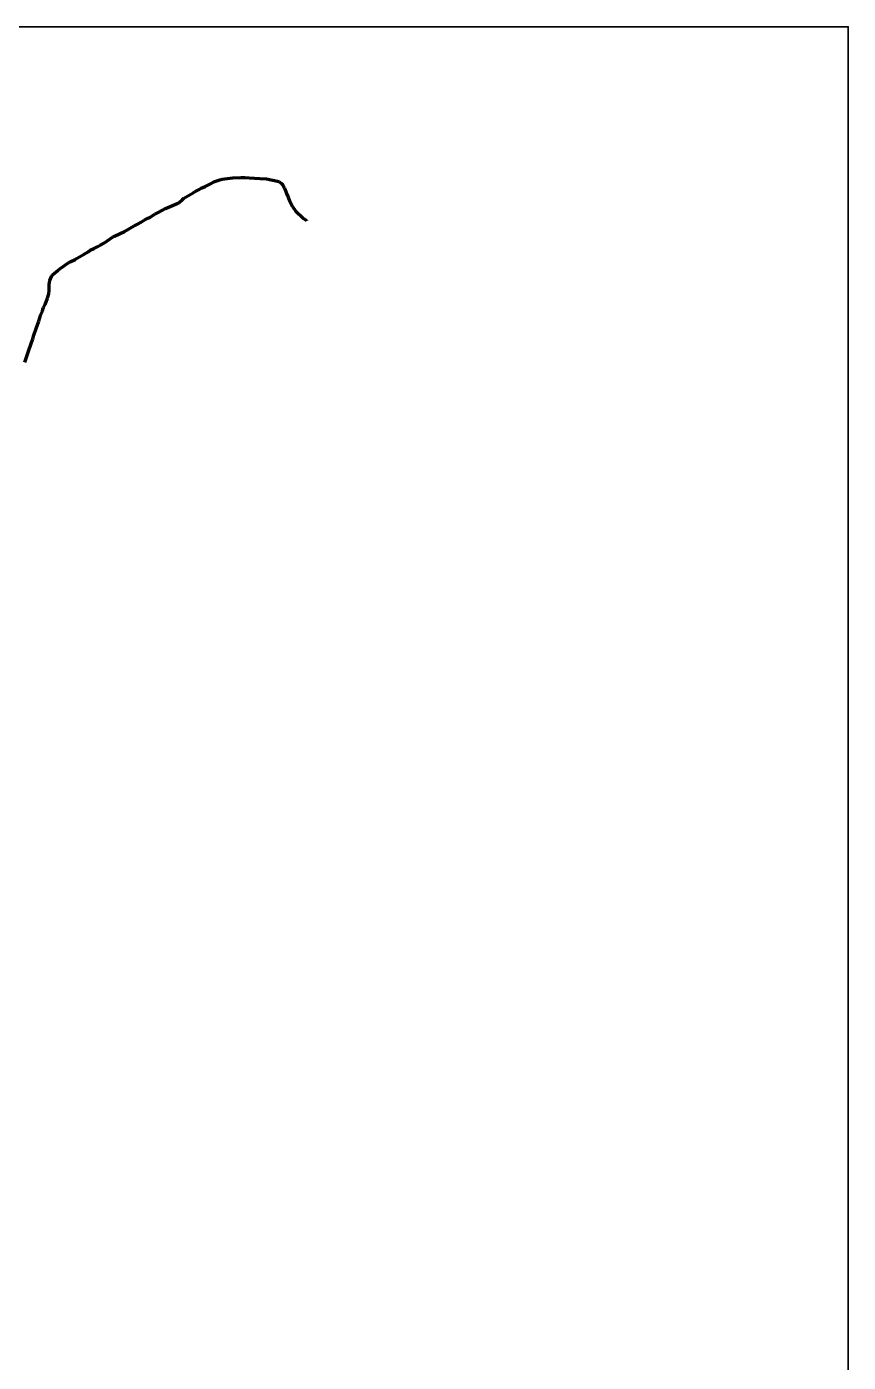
# Model space of a CAD drawing. Header units: inches. Extents: x 0 to 210, y 43 to 254.
# Drawn here: x 145.5 to 210.3, y 148.4 to 253.7 of the extents above; entities that cross this region are included whole.
import ezdxf

# ---------------------------------------------------------------- set-up
doc = ezdxf.new("R2010")
doc.units = ezdxf.units.IN
doc.header["$MEASUREMENT"] = 0
doc.layers.add('Layer 1', color=7, linetype='Continuous')

# ---------------------------------------------------------------- blocks, each defined once
blk = doc.blocks.new('block 1316')
at = {"layer": 'Layer 1', "color": 12, "lineweight": 70, "true_color": 0xcc0000}
blk.add_lwpolyline([(145.31, 227.22), (145.62, 228.16)], dxfattribs=at)
blk = doc.blocks.new('block 1317')
at = {"layer": 'Layer 1', "color": 12, "lineweight": 70, "true_color": 0xcc0000}
blk.add_lwpolyline([(145.62, 228.16), (145.94, 229.06)], dxfattribs=at)
blk = doc.blocks.new('block 1318')
at = {"layer": 'Layer 1', "color": 12, "lineweight": 70, "true_color": 0xcc0000}
blk.add_lwpolyline([(145.94, 229.06), (146.02, 229.34)], dxfattribs=at)
blk = doc.blocks.new('block 1319')
at = {"layer": 'Layer 1', "color": 12, "lineweight": 70, "true_color": 0xcc0000}
blk.add_lwpolyline([(146.02, 229.34), (146.21, 229.87)], dxfattribs=at)
blk = doc.blocks.new('block 1320')
at = {"layer": 'Layer 1', "color": 12, "lineweight": 70, "true_color": 0xcc0000}
blk.add_lwpolyline([(146.21, 229.87), (146.42, 230.45)], dxfattribs=at)
blk = doc.blocks.new('block 1321')
at = {"layer": 'Layer 1', "color": 12, "lineweight": 70, "true_color": 0xcc0000}
blk.add_lwpolyline([(146.42, 230.45), (146.59, 230.97)], dxfattribs=at)
blk = doc.blocks.new('block 1322')
at = {"layer": 'Layer 1', "color": 12, "lineweight": 70, "true_color": 0xcc0000}
blk.add_lwpolyline([(146.59, 230.97), (146.71, 231.22)], dxfattribs=at)
blk = doc.blocks.new('block 1323')
at = {"layer": 'Layer 1', "color": 12, "lineweight": 70, "true_color": 0xcc0000}
blk.add_lwpolyline([(146.71, 231.22), (146.74, 231.38)], dxfattribs=at)
blk = doc.blocks.new('block 1324')
at = {"layer": 'Layer 1', "color": 12, "lineweight": 70, "true_color": 0xcc0000}
blk.add_lwpolyline([(146.74, 231.38), (146.8, 231.51)], dxfattribs=at)
blk = doc.blocks.new('block 1325')
at = {"layer": 'Layer 1', "color": 12, "lineweight": 70, "true_color": 0xcc0000}
blk.add_lwpolyline([(146.8, 231.51), (146.91, 231.76)], dxfattribs=at)
blk = doc.blocks.new('block 1326')
at = {"layer": 'Layer 1', "color": 12, "lineweight": 70, "true_color": 0xcc0000}
blk.add_lwpolyline([(146.91, 231.76), (147.09, 232.26)], dxfattribs=at)
blk = doc.blocks.new('block 1327')
at = {"layer": 'Layer 1', "color": 12, "lineweight": 70, "true_color": 0xcc0000}
blk.add_lwpolyline([(147.09, 232.26), (147.2, 232.6)], dxfattribs=at)
blk = doc.blocks.new('block 1328')
at = {"layer": 'Layer 1', "color": 12, "lineweight": 70, "true_color": 0xcc0000}
blk.add_lwpolyline([(147.2, 232.6), (147.23, 232.86)], dxfattribs=at)
blk = doc.blocks.new('block 1329')
at = {"layer": 'Layer 1', "color": 12, "lineweight": 70, "true_color": 0xcc0000}
blk.add_lwpolyline([(147.23, 232.86), (147.23, 233.01)], dxfattribs=at)
blk = doc.blocks.new('block 1330')
at = {"layer": 'Layer 1', "color": 12, "lineweight": 70, "true_color": 0xcc0000}
blk.add_lwpolyline([(147.23, 233.01), (147.24, 233.34)], dxfattribs=at)
blk = doc.blocks.new('block 1331')
at = {"layer": 'Layer 1', "color": 12, "lineweight": 70, "true_color": 0xcc0000}
blk.add_lwpolyline([(147.24, 233.34), (147.3, 233.66)], dxfattribs=at)
blk = doc.blocks.new('block 1332')
at = {"layer": 'Layer 1', "color": 12, "lineweight": 70, "true_color": 0xcc0000}
blk.add_lwpolyline([(147.3, 233.66), (147.42, 233.96)], dxfattribs=at)
blk = doc.blocks.new('block 1333')
at = {"layer": 'Layer 1', "color": 12, "lineweight": 70, "true_color": 0xcc0000}
blk.add_lwpolyline([(147.42, 233.96), (147.5, 234.09)], dxfattribs=at)
blk = doc.blocks.new('block 1334')
at = {"layer": 'Layer 1', "color": 12, "lineweight": 70, "true_color": 0xcc0000}
blk.add_lwpolyline([(147.5, 234.09), (147.95, 234.46)], dxfattribs=at)
blk = doc.blocks.new('block 1335')
at = {"layer": 'Layer 1', "color": 12, "lineweight": 70, "true_color": 0xcc0000}
blk.add_lwpolyline([(147.95, 234.46), (148.07, 234.56)], dxfattribs=at)
blk = doc.blocks.new('block 1336')
at = {"layer": 'Layer 1', "color": 12, "lineweight": 70, "true_color": 0xcc0000}
blk.add_lwpolyline([(148.07, 234.56), (148.78, 235.07)], dxfattribs=at)
blk = doc.blocks.new('block 1337')
at = {"layer": 'Layer 1', "color": 12, "lineweight": 70, "true_color": 0xcc0000}
blk.add_lwpolyline([(148.78, 235.07), (148.9, 235.11)], dxfattribs=at)
blk = doc.blocks.new('block 1338')
at = {"layer": 'Layer 1', "color": 12, "lineweight": 70, "true_color": 0xcc0000}
blk.add_lwpolyline([(148.9, 235.11), (149.28, 235.3)], dxfattribs=at)
blk = doc.blocks.new('block 1339')
at = {"layer": 'Layer 1', "color": 12, "lineweight": 70, "true_color": 0xcc0000}
blk.add_lwpolyline([(149.28, 235.3), (149.4, 235.38)], dxfattribs=at)
blk = doc.blocks.new('block 1340')
at = {"layer": 'Layer 1', "color": 12, "lineweight": 70, "true_color": 0xcc0000}
blk.add_lwpolyline([(149.4, 235.38), (150, 235.74)], dxfattribs=at)
blk = doc.blocks.new('block 1341')
at = {"layer": 'Layer 1', "color": 12, "lineweight": 70, "true_color": 0xcc0000}
blk.add_lwpolyline([(150, 235.74), (150.31, 235.92)], dxfattribs=at)
blk = doc.blocks.new('block 1342')
at = {"layer": 'Layer 1', "color": 12, "lineweight": 70, "true_color": 0xcc0000}
blk.add_lwpolyline([(150.31, 235.92), (150.48, 236.04)], dxfattribs=at)
blk = doc.blocks.new('block 1343')
at = {"layer": 'Layer 1', "color": 12, "lineweight": 70, "true_color": 0xcc0000}
blk.add_lwpolyline([(150.48, 236.04), (150.75, 236.17)], dxfattribs=at)
blk = doc.blocks.new('block 1344')
at = {"layer": 'Layer 1', "color": 12, "lineweight": 70, "true_color": 0xcc0000}
blk.add_lwpolyline([(150.75, 236.17), (151.07, 236.32)], dxfattribs=at)
blk = doc.blocks.new('block 1345')
at = {"layer": 'Layer 1', "color": 12, "lineweight": 70, "true_color": 0xcc0000}
blk.add_lwpolyline([(151.07, 236.32), (151.25, 236.45)], dxfattribs=at)
blk = doc.blocks.new('block 1346')
at = {"layer": 'Layer 1', "color": 12, "lineweight": 70, "true_color": 0xcc0000}
blk.add_lwpolyline([(151.25, 236.45), (151.61, 236.61)], dxfattribs=at)
blk = doc.blocks.new('block 1347')
at = {"layer": 'Layer 1', "color": 12, "lineweight": 70, "true_color": 0xcc0000}
blk.add_lwpolyline([(151.61, 236.61), (152.24, 237.07)], dxfattribs=at)
blk = doc.blocks.new('block 1348')
at = {"layer": 'Layer 1', "color": 12, "lineweight": 70, "true_color": 0xcc0000}
blk.add_lwpolyline([(152.24, 237.07), (152.39, 237.15)], dxfattribs=at)
blk = doc.blocks.new('block 1349')
at = {"layer": 'Layer 1', "color": 12, "lineweight": 70, "true_color": 0xcc0000}
blk.add_lwpolyline([(152.39, 237.15), (153.18, 237.51)], dxfattribs=at)
blk = doc.blocks.new('block 1350')
at = {"layer": 'Layer 1', "color": 12, "lineweight": 70, "true_color": 0xcc0000}
blk.add_lwpolyline([(153.18, 237.51), (153.93, 237.95)], dxfattribs=at)
blk = doc.blocks.new('block 1351')
at = {"layer": 'Layer 1', "color": 12, "lineweight": 70, "true_color": 0xcc0000}
blk.add_lwpolyline([(153.93, 237.95), (154.21, 238.1)], dxfattribs=at)
blk = doc.blocks.new('block 1352')
at = {"layer": 'Layer 1', "color": 12, "lineweight": 70, "true_color": 0xcc0000}
blk.add_lwpolyline([(154.21, 238.1), (154.48, 238.26)], dxfattribs=at)
blk = doc.blocks.new('block 1353')
at = {"layer": 'Layer 1', "color": 12, "lineweight": 70, "true_color": 0xcc0000}
blk.add_lwpolyline([(154.48, 238.26), (154.74, 238.42)], dxfattribs=at)
blk = doc.blocks.new('block 1354')
at = {"layer": 'Layer 1', "color": 12, "lineweight": 70, "true_color": 0xcc0000}
blk.add_lwpolyline([(154.74, 238.42), (155.03, 238.56)], dxfattribs=at)
blk = doc.blocks.new('block 1355')
at = {"layer": 'Layer 1', "color": 12, "lineweight": 70, "true_color": 0xcc0000}
blk.add_lwpolyline([(155.03, 238.56), (155.18, 238.63)], dxfattribs=at)
blk = doc.blocks.new('block 1356')
at = {"layer": 'Layer 1', "color": 12, "lineweight": 70, "true_color": 0xcc0000}
blk.add_lwpolyline([(155.18, 238.63), (155.45, 238.8)], dxfattribs=at)
blk = doc.blocks.new('block 1357')
at = {"layer": 'Layer 1', "color": 12, "lineweight": 70, "true_color": 0xcc0000}
blk.add_lwpolyline([(155.45, 238.8), (155.58, 238.87)], dxfattribs=at)
blk = doc.blocks.new('block 1358')
at = {"layer": 'Layer 1', "color": 12, "lineweight": 70, "true_color": 0xcc0000}
blk.add_lwpolyline([(155.58, 238.87), (155.83, 239)], dxfattribs=at)
blk = doc.blocks.new('block 1359')
at = {"layer": 'Layer 1', "color": 12, "lineweight": 70, "true_color": 0xcc0000}
blk.add_lwpolyline([(155.83, 239), (156.4, 239.32)], dxfattribs=at)
blk = doc.blocks.new('block 1360')
at = {"layer": 'Layer 1', "color": 12, "lineweight": 70, "true_color": 0xcc0000}
blk.add_lwpolyline([(156.4, 239.32), (156.95, 239.56)], dxfattribs=at)
blk = doc.blocks.new('block 1361')
at = {"layer": 'Layer 1', "color": 12, "lineweight": 70, "true_color": 0xcc0000}
blk.add_lwpolyline([(156.95, 239.56), (157.32, 239.73)], dxfattribs=at)
blk = doc.blocks.new('block 1362')
at = {"layer": 'Layer 1', "color": 12, "lineweight": 70, "true_color": 0xcc0000}
blk.add_lwpolyline([(157.32, 239.73), (157.45, 239.78)], dxfattribs=at)
blk = doc.blocks.new('block 1363')
at = {"layer": 'Layer 1', "color": 12, "lineweight": 70, "true_color": 0xcc0000}
blk.add_lwpolyline([(157.45, 239.78), (157.76, 240.04)], dxfattribs=at)
blk = doc.blocks.new('block 1364')
at = {"layer": 'Layer 1', "color": 12, "lineweight": 70, "true_color": 0xcc0000}
blk.add_lwpolyline([(157.76, 240.04), (157.86, 240.14)], dxfattribs=at)
blk = doc.blocks.new('block 1365')
at = {"layer": 'Layer 1', "color": 12, "lineweight": 70, "true_color": 0xcc0000}
blk.add_lwpolyline([(157.86, 240.14), (158.41, 240.47)], dxfattribs=at)
blk = doc.blocks.new('block 1366')
at = {"layer": 'Layer 1', "color": 12, "lineweight": 70, "true_color": 0xcc0000}
blk.add_lwpolyline([(158.41, 240.47), (158.58, 240.57)], dxfattribs=at)
blk = doc.blocks.new('block 1367')
at = {"layer": 'Layer 1', "color": 12, "lineweight": 70, "true_color": 0xcc0000}
blk.add_lwpolyline([(158.58, 240.57), (158.75, 240.67)], dxfattribs=at)
blk = doc.blocks.new('block 1368')
at = {"layer": 'Layer 1', "color": 12, "lineweight": 70, "true_color": 0xcc0000}
blk.add_lwpolyline([(158.75, 240.67), (159.07, 240.83)], dxfattribs=at)
blk = doc.blocks.new('block 1369')
at = {"layer": 'Layer 1', "color": 12, "lineweight": 70, "true_color": 0xcc0000}
blk.add_lwpolyline([(159.07, 240.83), (159.23, 240.92)], dxfattribs=at)
blk = doc.blocks.new('block 1370')
at = {"layer": 'Layer 1', "color": 12, "lineweight": 70, "true_color": 0xcc0000}
blk.add_lwpolyline([(159.23, 240.92), (159.53, 241.06)], dxfattribs=at)
blk = doc.blocks.new('block 1371')
at = {"layer": 'Layer 1', "color": 12, "lineweight": 70, "true_color": 0xcc0000}
blk.add_lwpolyline([(159.53, 241.06), (159.81, 241.2)], dxfattribs=at)
blk = doc.blocks.new('block 1372')
at = {"layer": 'Layer 1', "color": 12, "lineweight": 70, "true_color": 0xcc0000}
blk.add_lwpolyline([(159.81, 241.2), (159.95, 241.28)], dxfattribs=at)
blk = doc.blocks.new('block 1373')
at = {"layer": 'Layer 1', "color": 12, "lineweight": 70, "true_color": 0xcc0000}
blk.add_lwpolyline([(159.95, 241.28), (160.23, 241.42)], dxfattribs=at)
blk = doc.blocks.new('block 1374')
at = {"layer": 'Layer 1', "color": 12, "lineweight": 70, "true_color": 0xcc0000}
blk.add_lwpolyline([(160.23, 241.42), (160.37, 241.49)], dxfattribs=at)
blk = doc.blocks.new('block 1375')
at = {"layer": 'Layer 1', "color": 12, "lineweight": 70, "true_color": 0xcc0000}
blk.add_lwpolyline([(160.37, 241.49), (160.7, 241.6)], dxfattribs=at)
blk = doc.blocks.new('block 1376')
at = {"layer": 'Layer 1', "color": 12, "lineweight": 70, "true_color": 0xcc0000}
blk.add_lwpolyline([(160.7, 241.6), (160.87, 241.64)], dxfattribs=at)
blk = doc.blocks.new('block 1377')
at = {"layer": 'Layer 1', "color": 12, "lineweight": 70, "true_color": 0xcc0000}
blk.add_lwpolyline([(160.87, 241.64), (161.71, 241.74)], dxfattribs=at)
blk = doc.blocks.new('block 1378')
at = {"layer": 'Layer 1', "color": 12, "lineweight": 70, "true_color": 0xcc0000}
blk.add_lwpolyline([(161.71, 241.74), (162.34, 241.78)], dxfattribs=at)
blk = doc.blocks.new('block 1379')
at = {"layer": 'Layer 1', "color": 12, "lineweight": 70, "true_color": 0xcc0000}
blk.add_lwpolyline([(162.34, 241.78), (162.5, 241.76)], dxfattribs=at)
blk = doc.blocks.new('block 1380')
at = {"layer": 'Layer 1', "color": 12, "lineweight": 70, "true_color": 0xcc0000}
blk.add_lwpolyline([(162.5, 241.76), (162.67, 241.76)], dxfattribs=at)
blk = doc.blocks.new('block 1381')
at = {"layer": 'Layer 1', "color": 12, "lineweight": 70, "true_color": 0xcc0000}
blk.add_lwpolyline([(162.67, 241.76), (163, 241.74)], dxfattribs=at)
blk = doc.blocks.new('block 1382')
at = {"layer": 'Layer 1', "color": 12, "lineweight": 70, "true_color": 0xcc0000}
blk.add_lwpolyline([(163, 241.74), (163.44, 241.71)], dxfattribs=at)
blk = doc.blocks.new('block 1383')
at = {"layer": 'Layer 1', "color": 12, "lineweight": 70, "true_color": 0xcc0000}
blk.add_lwpolyline([(163.44, 241.71), (163.86, 241.7)], dxfattribs=at)
blk = doc.blocks.new('block 1384')
at = {"layer": 'Layer 1', "color": 12, "lineweight": 70, "true_color": 0xcc0000}
blk.add_lwpolyline([(163.86, 241.7), (164.39, 241.66)], dxfattribs=at)
blk = doc.blocks.new('block 1385')
at = {"layer": 'Layer 1', "color": 12, "lineweight": 70, "true_color": 0xcc0000}
blk.add_lwpolyline([(164.39, 241.66), (164.74, 241.6)], dxfattribs=at)
blk = doc.blocks.new('block 1386')
at = {"layer": 'Layer 1', "color": 12, "lineweight": 70, "true_color": 0xcc0000}
blk.add_lwpolyline([(164.74, 241.6), (165.01, 241.53)], dxfattribs=at)
blk = doc.blocks.new('block 1387')
at = {"layer": 'Layer 1', "color": 12, "lineweight": 70, "true_color": 0xcc0000}
blk.add_lwpolyline([(165.01, 241.53), (165.35, 241.45)], dxfattribs=at)
blk = doc.blocks.new('block 1388')
at = {"layer": 'Layer 1', "color": 12, "lineweight": 70, "true_color": 0xcc0000}
blk.add_lwpolyline([(165.35, 241.45), (165.55, 241.31)], dxfattribs=at)
blk = doc.blocks.new('block 1389')
at = {"layer": 'Layer 1', "color": 12, "lineweight": 70, "true_color": 0xcc0000}
blk.add_lwpolyline([(165.55, 241.31), (165.65, 241.21)], dxfattribs=at)
blk = doc.blocks.new('block 1390')
at = {"layer": 'Layer 1', "color": 12, "lineweight": 70, "true_color": 0xcc0000}
blk.add_lwpolyline([(165.65, 241.21), (165.79, 240.94)], dxfattribs=at)
blk = doc.blocks.new('block 1391')
at = {"layer": 'Layer 1', "color": 12, "lineweight": 70, "true_color": 0xcc0000}
blk.add_lwpolyline([(165.79, 240.94), (165.84, 240.8)], dxfattribs=at)
blk = doc.blocks.new('block 1392')
at = {"layer": 'Layer 1', "color": 12, "lineweight": 70, "true_color": 0xcc0000}
blk.add_lwpolyline([(165.84, 240.8), (165.89, 240.66)], dxfattribs=at)
blk = doc.blocks.new('block 1393')
at = {"layer": 'Layer 1', "color": 12, "lineweight": 70, "true_color": 0xcc0000}
blk.add_lwpolyline([(165.89, 240.66), (165.96, 240.52)], dxfattribs=at)
blk = doc.blocks.new('block 1394')
at = {"layer": 'Layer 1', "color": 12, "lineweight": 70, "true_color": 0xcc0000}
blk.add_lwpolyline([(165.96, 240.52), (166.08, 240.22)], dxfattribs=at)
blk = doc.blocks.new('block 1395')
at = {"layer": 'Layer 1', "color": 12, "lineweight": 70, "true_color": 0xcc0000}
blk.add_lwpolyline([(166.08, 240.22), (166.2, 239.92)], dxfattribs=at)
blk = doc.blocks.new('block 1396')
at = {"layer": 'Layer 1', "color": 12, "lineweight": 70, "true_color": 0xcc0000}
blk.add_lwpolyline([(166.2, 239.92), (166.43, 239.49)], dxfattribs=at)
blk = doc.blocks.new('block 1397')
at = {"layer": 'Layer 1', "color": 12, "lineweight": 70, "true_color": 0xcc0000}
blk.add_lwpolyline([(166.43, 239.49), (166.67, 239.14)], dxfattribs=at)
blk = doc.blocks.new('block 1398')
at = {"layer": 'Layer 1', "color": 12, "lineweight": 70, "true_color": 0xcc0000}
blk.add_lwpolyline([(166.67, 239.14), (167.28, 238.57)], dxfattribs=at)
blk = doc.blocks.new('block 1399')
at = {"layer": 'Layer 1', "color": 12, "lineweight": 70, "true_color": 0xcc0000}
blk.add_lwpolyline([(167.28, 238.57), (167.52, 238.39)], dxfattribs=at)
blk = doc.blocks.new('block 1400')
at = {"layer": 'Layer 1', "color": 12, "lineweight": 70, "true_color": 0xcc0000}
blk.add_lwpolyline([(167.52, 238.39), (167.53, 238.36)], dxfattribs=at)
blk = doc.blocks.new('block 2')
at = {"layer": 'Layer 1'}
for name in ['block 1371', 'block 1372', 'block 1373', 'block 1374', 'block 1375', 'block 1376', 'block 1377', 'block 1378', 'block 1379', 'block 1380', 'block 1381', 'block 1382', 'block 1383', 'block 1384', 'block 1385', 'block 1386', 'block 1387', 'block 1388', 'block 1389', 'block 1390', 'block 1364', 'block 1365', 'block 1366', 'block 1367', 'block 1368', 'block 1369', 'block 1370', 'block 1391', 'block 1392', 'block 1393', 'block 1394', 'block 1395', 'block 1359', 'block 1360', 'block 1361', 'block 1362', 'block 1363', 'block 1396', 'block 1397', 'block 1398', 'block 1351', 'block 1352', 'block 1353', 'block 1354', 'block 1355', 'block 1356', 'block 1357', 'block 1358', 'block 1399', 'block 1400', 'block 1347', 'block 1348', 'block 1349', 'block 1350', 'block 1341', 'block 1342', 'block 1343', 'block 1344', 'block 1345', 'block 1346', 'block 1336', 'block 1337', 'block 1338', 'block 1339', 'block 1340', 'block 1332', 'block 1333', 'block 1334', 'block 1335', 'block 1328', 'block 1330', 'block 1329', 'block 1331', 'block 1325', 'block 1326', 'block 1327', 'block 1321', 'block 1322', 'block 1323', 'block 1324', 'block 1319', 'block 1320', 'block 1317', 'block 1318', 'block 1316']:
    blk.add_blockref(name, (0, 0), dxfattribs=at)
blk = doc.blocks.new('block 1413')
at = {"layer": 'Layer 1', "color": 7, "lineweight": 35, "true_color": 0xffffff}
blk.add_lwpolyline([(-0.01, 253.66), (210.27, 253.66), (210.27, 43.38), (-0.01, 43.38), (-0.01, 253.66)], dxfattribs=at)

msp = doc.modelspace()

# ---------------------------------------------------------------- block references
at = {"layer": 'Layer 1'}
for name in ['block 1413', 'block 2']:
    msp.add_blockref(name, (0, 0), dxfattribs=at)

doc.saveas('drawing.dxf')
